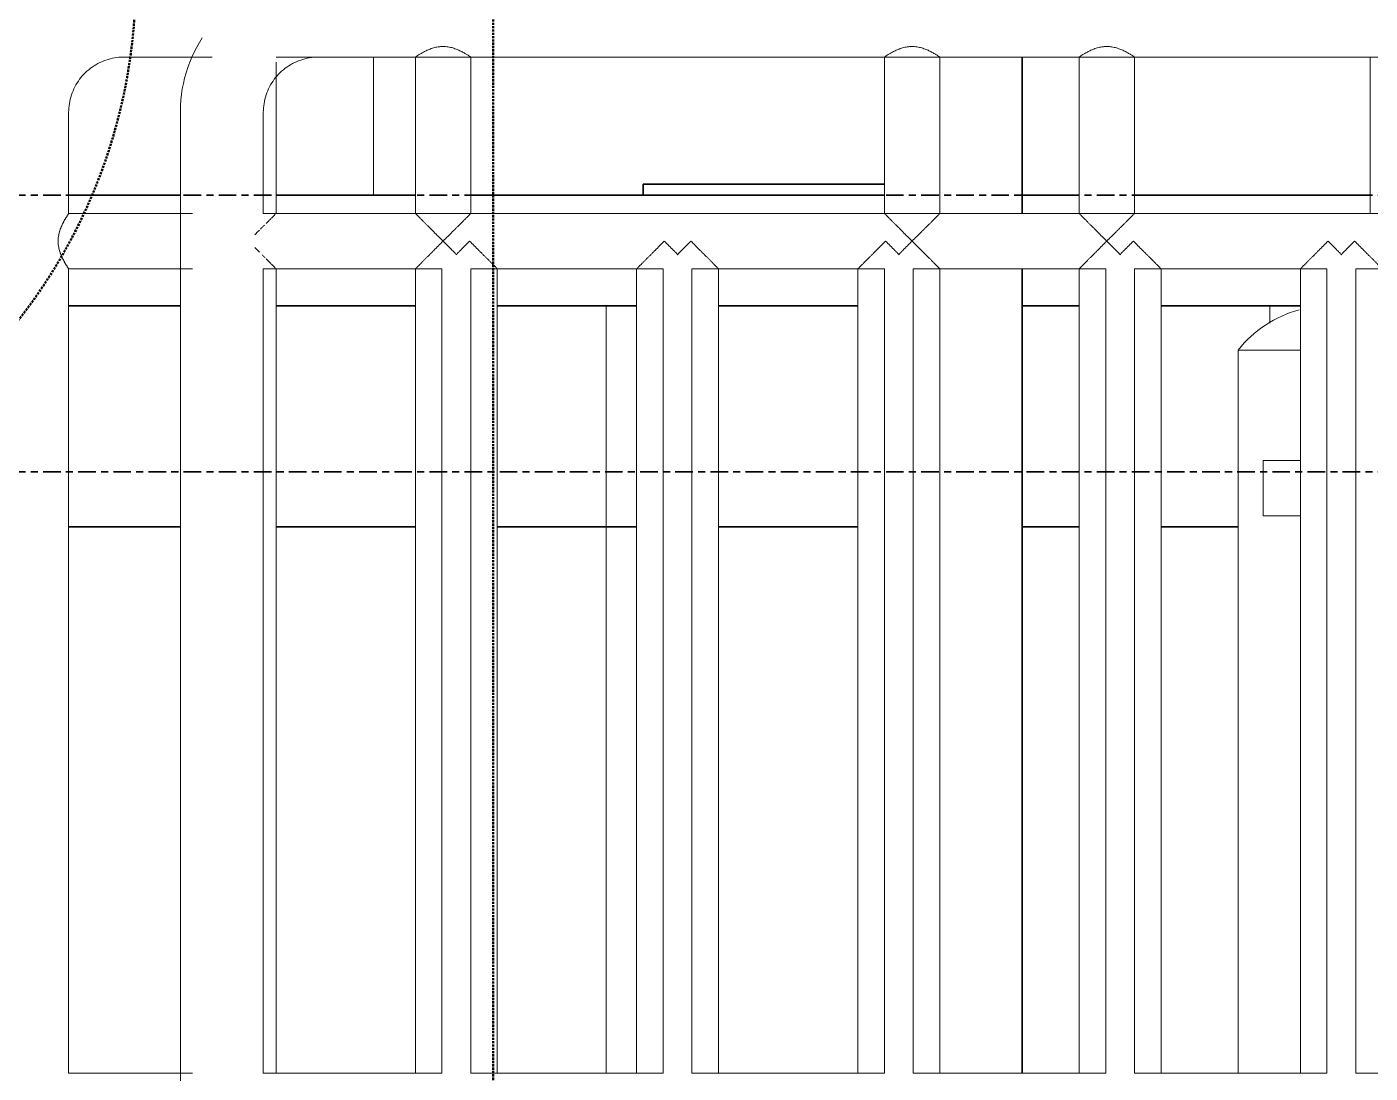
# Model space of a CAD drawing. Header units: millimetres. Extents: x -187664 to 435448, y -313239 to 299894.
# Drawn here: x 76891 to 78106, y -226139 to -225193 of the extents above; entities that cross this region are included whole.
import ezdxf

# ---------------------------------------------------------------- set-up
doc = ezdxf.new("R2010")
doc.units = ezdxf.units.MM
doc.linetypes.add('Centre', pattern=[31.75, 6.35, -4.7625, 15.875, -4.7625])
doc.linetypes.add('DPA_Hidden 50', pattern=[3, 2, -1])
doc.layers.add('000 - EXISTING_CANOPY_MAIN_COLOR_1', color=7, linetype='Continuous')
for name, color, linetype, lineweight in [('A-ANNO-SYMB', 7, 'Continuous', 9), ('A-DETL-GENF', 7, 'Continuous', 35), ('A-FLOR-E', 7, 'Continuous', 35), ('A-FLOR-HRAL', 7, 'Continuous', 25), ('A-FLOR-LEVL', 7, 'Continuous', 35), ('A-GENM', 7, 'Continuous', 9), ('A-GLAZ-CURT', 7, 'Continuous', 9), ('A-WALL-PATT', 7, 'Continuous', 35), ('E-LITE-EQPM', 7, 'Continuous', 35), ('WALL-E', 7, 'Continuous', 35)]:
    doc.layers.add(name, color=color, linetype=linetype, lineweight=lineweight)

# ---------------------------------------------------------------- blocks, each defined once
blk = doc.blocks.new('System Panel - Entrance Glazed 12mm-14851401-2150-01 ENTRANCE 1 ELEVATION 4')
at = {"layer": 'A-GLAZ-CURT', "color": 7}
for p, q in [((9852, 102550), (9852, 102675.2)), ((9852, 102675.2), (9852, 102550)), ((9890.1, 102550), (9852, 102550)), ((9852, 102550), (9890.1, 102550)), ((10314.1, 102550), (9939.9, 102550)), ((9939.9, 102550), (10314.1, 102550)), ((10490.1, 102550), (10438.5, 102550)), ((10438.5, 102550), (10490.1, 102550)), ((10753, 102550), (10539.9, 102550)), ((10539.9, 102550), (10753, 102550))]:
    blk.add_line(p, q, dxfattribs=at)
blk = doc.blocks.new('System Panel - Entrance Glazed 12mm-14851402-2150-01 ENTRANCE 1 ELEVATION 4')
at = {"layer": 'A-GLAZ-CURT', "color": 7}
for p, q in [((9852, 102675.2), (9852, 102550)), ((9852, 102550), (9852, 102675.2)), ((9677.5, 102550), (9576, 102550)), ((9576, 102550), (9677.5, 102550)), ((9852, 102550), (9763.9, 102550)), ((9763.9, 102550), (9852, 102550))]:
    blk.add_line(p, q, dxfattribs=at)
blk = doc.blocks.new('Railing - RL7_Baluster Post-V151-2150-01 ENTRANCE 1 ELEVATION 4')
at = {"layer": '000 - EXISTING_CANOPY_MAIN_COLOR_1', "color": 7, "lineweight": 9}
for p, q in [((10753, 102675), (10753, 102533.5)), ((10753, 102533.5), (10753, 102675))]:
    blk.add_line(p, q, dxfattribs=at)
blk = doc.blocks.new('Railing - RL7_Baluster Post-V152-2150-01 ENTRANCE 1 ELEVATION 4')
at = {"layer": '000 - EXISTING_CANOPY_MAIN_COLOR_1', "color": 7, "lineweight": 9}
for p, q in [((10753, 102601.2), (10753, 102533.5)), ((10753, 102533.5), (10753, 102601.2))]:
    blk.add_line(p, q, dxfattribs=at)
blk = doc.blocks.new('Railing - Railing-6648742-2150-01 ENTRANCE 1 ELEVATION 4')
at = {"color": 7}
for name in ['Railing - RL7_Baluster Post-V151-2150-01 ENTRANCE 1 ELEVATION 4', 'Railing - RL7_Baluster Post-V152-2150-01 ENTRANCE 1 ELEVATION 4']:
    blk.add_blockref(name, (0, 0), dxfattribs=at)
blk = doc.blocks.new('DPA_GM-Stoplogs Line Based - Line Based-7243954-2150-01 ENTRANCE 1 ELEVATION 4')
at = {"layer": '000 - EXISTING_CANOPY_MAIN_COLOR_1', "color": 7}
for p, q in [((10096, 102560), (10314.2, 102560)), ((10314.2, 102560), (10096, 102560)), ((10096, 102560), (10096, 102550)), ((10096, 102550), (10096, 102560)), ((9576, 102550), (9677.5, 102550)), ((9763.9, 102550), (9890.1, 102550)), ((9939.9, 102550), (10314.1, 102550)), ((10096, 102550), (10314.1, 102550)), ((10314.1, 102550), (10096, 102550)), ((10438.5, 102550), (10490.1, 102550)), ((10539.9, 102550), (10753, 102550))]:
    blk.add_line(p, q, dxfattribs=at)
blk = doc.blocks.new('LUMINAIRE BOLLARD - LUMINAIRE BOLLARD-V323-2150-01 ENTRANCE 1 ELEVATION 4')
at = {"layer": 'A-GENM', "color": 7}
for p, q in [((10633.8, 102410), (10633.8, 101756)), ((10689.8, 102410), (10633.8, 102410)), ((10633.8, 102410), (10689.8, 102410)), ((10657.9, 102310), (10656.5, 102310)), ((10656.5, 102310), (10689.8, 102310)), ((10656.5, 102310), (10656.5, 102260)), ((10681.4, 102310), (10657.9, 102310)), ((10689.8, 102310), (10688, 102310)), ((10689.8, 102260), (10656.5, 102260)), ((10656.5, 102260), (10657.9, 102260)), ((10657.9, 102260), (10681.4, 102260)), ((10688, 102260), (10689.8, 102260))]:
    blk.add_line(p, q, dxfattribs=at)
at = {"layer": 'A-GENM', "color": 7, "flags": 128}
blk.add_lwpolyline([(10633.8, 102410), (10636.4, 102413.2), (10639.2, 102416.4), (10642.2, 102419.4), (10645.2, 102422.3), (10648.3, 102425.1), (10651.6, 102427.7), (10655, 102430.3), (10658.4, 102432.6), (10662, 102434.9), (10665.6, 102437), (10669.3, 102438.9), (10673.1, 102440.7), (10677, 102442.4), (10680.9, 102443.9), (10684.9, 102445.2), (10689, 102446.4)], dxfattribs=at)
blk = doc.blocks.new('ACM_L14 - LED Street Light Luminaire with Wide Light - PRA4-CB-8-17314108-2150-01 ENTRANCE 1 ELEVATION 4')
at = {"layer": 'E-LITE-EQPM', "color": 7}
for p, q in [((10438.6, 102533.5), (10438.6, 102675)), ((10438.6, 101756), (10438.6, 102483.5))]:
    blk.add_line(p, q, dxfattribs=at)
blk = doc.blocks.new('Railing - 2800 _L_-V328-2150-01 ENTRANCE 1 ELEVATION 4')
at = {"layer": '000 - EXISTING_CANOPY_MAIN_COLOR_1', "color": 7, "lineweight": 9}
for p, q in [((9626.5, 102675), (9706.2, 102675)), ((9764, 102675), (10314, 102675)), ((9764, 102533.5), (9764, 102670.3)), ((10314, 102675), (10314, 102533.5)), ((10364, 102675), (10914, 102675)), ((10364, 102533.5), (10364, 102675)), ((9576.5, 102533.5), (9576.5, 102625)), ((9688.5, 102533.5), (9576.5, 102533.5)), ((10314, 102533.5), (9764, 102533.5)), ((10914, 102533.5), (10364, 102533.5)), ((9576.5, 101756), (9576.5, 102483.5)), ((9576.5, 102483.5), (9688.5, 102483.5)), ((9764, 101756), (9764, 102483.5)), ((9764, 102483.5), (9914, 102483.5)), ((9914, 102483.5), (9914, 101756)), ((9964, 101756), (9964, 102483.5)), ((9964, 102483.5), (10114, 102483.5)), ((10114, 102483.5), (10114, 101756)), ((10164, 101756), (10164, 102483.5)), ((10164, 102483.5), (10314, 102483.5)), ((10314, 102483.5), (10314, 101756)), ((10364, 101756), (10364, 102483.5)), ((10364, 102483.5), (10514, 102483.5)), ((10514, 102483.5), (10514, 101756)), ((10564, 102483.5), (10714, 102483.5)), ((10564, 101756), (10564, 102483.5)), ((10714, 102483.5), (10714, 101756)), ((9688.5, 101756), (9576.5, 101756)), ((9914, 101756), (9764, 101756)), ((10114, 101756), (9964, 101756)), ((10314, 101756), (10164, 101756)), ((10514, 101756), (10364, 101756)), ((10714, 101756), (10564, 101756))]:
    blk.add_line(p, q, dxfattribs=at)
at = {"layer": '000 - EXISTING_CANOPY_MAIN_COLOR_1', "color": 7, "lineweight": 9, "flags": 128}
blk.add_lwpolyline([(9576.5, 102625), (9576.6, 102627), (9576.7, 102629), (9576.9, 102631), (9577.2, 102633), (9577.5, 102634.9), (9578, 102636.9), (9578.5, 102638.8), (9579.1, 102640.7), (9579.7, 102642.6), (9580.5, 102644.5), (9581.3, 102646.3), (9582.2, 102648.1), (9583.1, 102649.8), (9584.2, 102651.6), (9585.3, 102653.2), (9586.4, 102654.9), (9587.6, 102656.4), (9588.9, 102658), (9590.3, 102659.4), (9591.7, 102660.9), (9593.1, 102662.2), (9594.7, 102663.5), (9596.2, 102664.8), (9597.8, 102666), (9599.5, 102667.1), (9601.2, 102668.1), (9603, 102669.1), (9604.7, 102670), (9606.6, 102670.8), (9608.4, 102671.6), (9610.3, 102672.3), (9612.2, 102672.9), (9614.1, 102673.4), (9616.1, 102673.9), (9618, 102674.3), (9620, 102674.6), (9622, 102674.8), (9624, 102674.9), (9626, 102675), (9626.5, 102675)], dxfattribs=at)
at = {"layer": '000 - EXISTING_CANOPY_MAIN_COLOR_1', "color": 7, "lineweight": 9}
for points, knots in [([(10320, 102678.7), (10320.9, 102679.2), (10322.4, 102680), (10324.6, 102681.1), (10325.8, 102681.6), (10326.4, 102681.8)], [0.2222222, 0.2222222, 0.2222222, 0.2222222, 0.2777778, 0.3055556, 0.3333333, 0.3333333, 0.3333333, 0.3333333]), ([(10326.4, 102681.8), (10327, 102682.1), (10328.3, 102682.6), (10331, 102683.5), (10333.5, 102684.1), (10335.6, 102684.3), (10337.1, 102684.5), (10339, 102684.5), (10341.3, 102684.5), (10342.8, 102684.3), (10343.5, 102684.2)], [0.3333333, 0.3333333, 0.3333333, 0.3333333, 0.3611111, 0.3888889, 0.4444444, 0.4583333, 0.4722222, 0.5, 0.5277778, 0.5555556, 0.5555556, 0.5555556, 0.5555556]), ([(10351.6, 102681.8), (10352.2, 102681.6), (10353.4, 102681.1), (10355.7, 102680), (10357.2, 102679.2), (10358.1, 102678.7)], [0.6666667, 0.6666667, 0.6666667, 0.6666667, 0.6944444, 0.7222222, 0.7777778, 0.7777778, 0.7777778, 0.7777778]), ([(9567, 102508.5), (9567, 102509.5), (9567.1, 102511.4), (9567.5, 102514.2), (9568.1, 102516.5), (9568.6, 102518.2), (9569, 102519.5), (9569.5, 102520.7), (9570.2, 102522.3), (9571.4, 102524.9), (9572.9, 102527.8), (9574.3, 102530), (9575.1, 102531.2), (9575.6, 102532), (9576, 102532.7), (9576.4, 102533.3), (9576.5, 102533.5), (9576.5, 102533.5)], [0, 0, 0, 0, 0.071429, 0.142857, 0.214286, 0.25, 0.285714, 0.321429, 0.357143, 0.428571, 0.571429, 0.678571, 0.732143, 0.785714, 0.839286, 0.892857, 1, 1, 1, 1]), ([(9576, 102532.6), (9575.7, 102532.2), (9574.9, 102531), (9573.1, 102528.1), (9571.2, 102524.5), (9569.9, 102521.6), (9569.2, 102519.8), (9568.7, 102518.6), (9568.2, 102516.9), (9567.7, 102514.9), (9567.2, 102512.2), (9567, 102510), (9567, 102508.5)], [0.1619914, 0.1619914, 0.1619914, 0.1619914, 0.2857143, 0.4285714, 0.5714286, 0.6785714, 0.7053571, 0.7321429, 0.7857143, 0.8392857, 0.8928571, 1, 1, 1, 1]), ([(9750, 102519.4), (9750.4, 102519.9), (9751.6, 102521), (9752.7, 102522.2), (9753.5, 102522.9), (9753.5, 102523)], [-0.6699948, -0.6699948, -0.6699948, -0.6699948, -0.625, -0.5625, -0.5551598, -0.5551598, -0.5551598, -0.5551598]), ([(9761.4, 102530.9), (9761.6, 102531.1), (9762, 102531.5), (9762.7, 102532.2), (9763.1, 102532.6), (9763.3, 102532.8)], [-0.25, -0.25, -0.25, -0.25, -0.21875, -0.1875, -0.125, -0.125, -0.125, -0.125]), ([(10314, 102533.5), (10314, 102533.5), (10314.2, 102533.4), (10314.7, 102532.9), (10315.4, 102532.2), (10316.1, 102531.5), (10316.6, 102530.9), (10317.3, 102530.2), (10318, 102529.6), (10318.7, 102528.8), (10319.5, 102528.1), (10320.3, 102527.2), (10321.1, 102526.4), (10322, 102525.5), (10322.9, 102524.6), (10323.8, 102523.7), (10325.1, 102522.5), (10326.7, 102520.9), (10328.6, 102518.9), (10331.3, 102516.2), (10334.8, 102512.7), (10337.6, 102509.9), (10339, 102508.5)], [-1, -1, -1, -1, -0.9375, -0.875, -0.8125, -0.78125, -0.75, -0.71875, -0.6875, -0.65625, -0.625, -0.59375, -0.5625, -0.53125, -0.5, -0.46875, -0.4375, -0.375, -0.3125, -0.25, -0.125, 0, 0, 0, 0]), ([(10339, 102508.5), (10340.4, 102509.9), (10343.2, 102512.7), (10346.7, 102516.2), (10349.4, 102518.9), (10351.4, 102520.9), (10353, 102522.5), (10354.2, 102523.7), (10355.2, 102524.6), (10356.1, 102525.5), (10356.9, 102526.4), (10357.8, 102527.2), (10358.6, 102528.1), (10359.3, 102528.8), (10360.1, 102529.6), (10360.8, 102530.2), (10361.4, 102530.9), (10362, 102531.5), (10362.7, 102532.2), (10363.4, 102532.9), (10363.9, 102533.4), (10364, 102533.5), (10364, 102533.5)], [-1, -1, -1, -1, -0.875, -0.75, -0.6875, -0.625, -0.5625, -0.53125, -0.5, -0.46875, -0.4375, -0.40625, -0.375, -0.34375, -0.3125, -0.28125, -0.25, -0.21875, -0.1875, -0.125, -0.0625, 0, 0, 0, 0]), ([(9744.7, 102514.2), (9745.6, 102515.1), (9747.1, 102516.5), (9748.5, 102517.9), (9749, 102518.5)], [-0.8294938, -0.8294938, -0.8294938, -0.8294938, -0.75, -0.6992717, -0.6992717, -0.6992717, -0.6992717]), ([(9576.5, 102483.5), (9576.5, 102483.5), (9576.2, 102484), (9574.9, 102485.9), (9573.1, 102488.9), (9571.2, 102492.5), (9569.9, 102495.4), (9569.2, 102497.2), (9568.7, 102498.4), (9568.2, 102500.1), (9567.7, 102502.1), (9567.2, 102504.8), (9567, 102507), (9567, 102508.5)], [0, 0, 0, 0, 0.142857, 0.285714, 0.428571, 0.571429, 0.678571, 0.705357, 0.732143, 0.785714, 0.839286, 0.892857, 1, 1, 1, 1]), ([(9567, 102508.5), (9567, 102507.5), (9567.1, 102505.6), (9567.5, 102502.8), (9568.1, 102500.5), (9568.6, 102498.8), (9569, 102497.5), (9569.5, 102496.3), (9570.1, 102494.9), (9570.5, 102494), (9570.8, 102493.4)], [0, 0, 0, 0, 0.0714286, 0.1428571, 0.2142857, 0.25, 0.2857143, 0.3214286, 0.3571429, 0.4106145, 0.4106145, 0.4106145, 0.4106145]), ([(9749, 102498.5), (9748.5, 102499.1), (9747.1, 102500.5), (9745.6, 102501.9), (9744.7, 102502.8)], [-0.3007283, -0.3007283, -0.3007283, -0.3007283, -0.25, -0.1705062, -0.1705062, -0.1705062, -0.1705062]), ([(9939, 102508.5), (9937.6, 102507.1), (9934.8, 102504.3), (9931.3, 102500.8), (9928.6, 102498.1), (9927.3, 102496.8), (9926.7, 102496.1)], [-1, -1, -1, -1, -0.875, -0.75, -0.6875, -0.625, -0.625, -0.625, -0.625]), ([(9964, 102483.5), (9964, 102483.5), (9963.9, 102483.6), (9963.4, 102484.1), (9962.7, 102484.8), (9962, 102485.5), (9961.4, 102486.1), (9960.8, 102486.8), (9960.1, 102487.4), (9959.3, 102488.2), (9958.6, 102488.9), (9957.8, 102489.8), (9956.9, 102490.6), (9956.1, 102491.5), (9955.2, 102492.4), (9954.2, 102493.3), (9953, 102494.5), (9951.4, 102496.1), (9949.4, 102498.1), (9946.7, 102500.8), (9943.2, 102504.3), (9940.4, 102507.1), (9939, 102508.5)], [-1, -1, -1, -1, -0.9375, -0.875, -0.8125, -0.78125, -0.75, -0.71875, -0.6875, -0.65625, -0.625, -0.59375, -0.5625, -0.53125, -0.5, -0.46875, -0.4375, -0.375, -0.3125, -0.25, -0.125, 0, 0, 0, 0]), ([(10139, 102508.5), (10137.6, 102507.1), (10134.8, 102504.3), (10131.3, 102500.8), (10128.6, 102498.1), (10127.3, 102496.8), (10126.7, 102496.1)], [-1, -1, -1, -1, -0.875, -0.75, -0.6875, -0.625, -0.625, -0.625, -0.625]), ([(10164, 102483.5), (10164, 102483.5), (10163.9, 102483.6), (10163.4, 102484.1), (10162.7, 102484.8), (10162, 102485.5), (10161.4, 102486.1), (10160.8, 102486.8), (10160.1, 102487.4), (10159.3, 102488.2), (10158.6, 102488.9), (10157.8, 102489.8), (10156.9, 102490.6), (10156.1, 102491.5), (10155.2, 102492.4), (10154.2, 102493.3), (10153, 102494.5), (10151.4, 102496.1), (10149.4, 102498.1), (10146.7, 102500.8), (10143.2, 102504.3), (10140.4, 102507.1), (10139, 102508.5)], [-1, -1, -1, -1, -0.9375, -0.875, -0.8125, -0.78125, -0.75, -0.71875, -0.6875, -0.65625, -0.625, -0.59375, -0.5625, -0.53125, -0.5, -0.46875, -0.4375, -0.375, -0.3125, -0.25, -0.125, 0, 0, 0, 0]), ([(10339, 102508.5), (10337.6, 102507.1), (10334.8, 102504.3), (10331.3, 102500.8), (10328.6, 102498.1), (10327.3, 102496.8), (10326.7, 102496.1)], [-1, -1, -1, -1, -0.875, -0.75, -0.6875, -0.625, -0.625, -0.625, -0.625]), ([(10364, 102483.5), (10364, 102483.5), (10363.9, 102483.6), (10363.4, 102484.1), (10362.7, 102484.8), (10362, 102485.5), (10361.4, 102486.1), (10360.8, 102486.8), (10360.1, 102487.4), (10359.3, 102488.2), (10358.6, 102488.9), (10357.8, 102489.8), (10356.9, 102490.6), (10356.1, 102491.5), (10355.2, 102492.4), (10354.2, 102493.3), (10353, 102494.5), (10351.4, 102496.1), (10349.4, 102498.1), (10346.7, 102500.8), (10343.2, 102504.3), (10340.4, 102507.1), (10339, 102508.5)], [-1, -1, -1, -1, -0.9375, -0.875, -0.8125, -0.78125, -0.75, -0.71875, -0.6875, -0.65625, -0.625, -0.59375, -0.5625, -0.53125, -0.5, -0.46875, -0.4375, -0.375, -0.3125, -0.25, -0.125, 0, 0, 0, 0]), ([(10526.7, 102496.1), (10527.3, 102496.8), (10528.6, 102498.1), (10531.3, 102500.8), (10534.8, 102504.3), (10537.6, 102507.1), (10539, 102508.5)], [0.625, 0.625, 0.625, 0.625, 0.6875, 0.75, 0.875, 1, 1, 1, 1]), ([(10539, 102508.5), (10540.4, 102507.1), (10543.2, 102504.3), (10546.7, 102500.8), (10549.4, 102498.1), (10551.4, 102496.1), (10553, 102494.5), (10554.2, 102493.3), (10555.2, 102492.4), (10556.1, 102491.5), (10556.9, 102490.6), (10557.8, 102489.8), (10558.6, 102488.9), (10559.3, 102488.2), (10560.1, 102487.4), (10560.8, 102486.8), (10561.4, 102486.1), (10562, 102485.5), (10562.7, 102484.8), (10563.4, 102484.1), (10563.9, 102483.6), (10564, 102483.5), (10564, 102483.5)], [0, 0, 0, 0, 0.125, 0.25, 0.3125, 0.375, 0.4375, 0.46875, 0.5, 0.53125, 0.5625, 0.59375, 0.625, 0.65625, 0.6875, 0.71875, 0.75, 0.78125, 0.8125, 0.875, 0.9375, 1, 1, 1, 1]), ([(10726.7, 102496.1), (10727.3, 102496.8), (10728.6, 102498.1), (10731.3, 102500.8), (10734.8, 102504.3), (10737.6, 102507.1), (10739, 102508.5)], [0.625, 0.625, 0.625, 0.625, 0.6875, 0.75, 0.875, 1, 1, 1, 1]), ([(10739, 102508.5), (10740.4, 102507.1), (10743.2, 102504.3), (10746.7, 102500.8), (10749.4, 102498.1), (10751.4, 102496.1), (10753, 102494.5), (10754.2, 102493.3), (10755.2, 102492.4), (10756.1, 102491.5), (10756.9, 102490.6), (10757.8, 102489.8), (10758.6, 102488.9), (10759.3, 102488.2), (10760.1, 102487.4), (10760.8, 102486.8), (10761.4, 102486.1), (10762, 102485.5), (10762.7, 102484.8), (10763.4, 102484.1), (10763.9, 102483.6), (10764, 102483.5), (10764, 102483.5)], [0, 0, 0, 0, 0.125, 0.25, 0.3125, 0.375, 0.4375, 0.46875, 0.5, 0.53125, 0.5625, 0.59375, 0.625, 0.65625, 0.6875, 0.71875, 0.75, 0.78125, 0.8125, 0.875, 0.9375, 1, 1, 1, 1]), ([(9571, 102492.9), (9571.7, 102491.5), (9572.9, 102489.2), (9574.3, 102487), (9575.1, 102485.8), (9575.6, 102485), (9575.9, 102484.5), (9576, 102484.2), (9576.1, 102484.2)], [0.4285714, 0.4285714, 0.4285714, 0.4285714, 0.5714286, 0.6785714, 0.7321429, 0.7857143, 0.8392857, 0.8571429, 0.8571429, 0.8571429, 0.8571429]), ([(9754.1, 102493.5), (9753.8, 102493.7), (9752.9, 102494.6), (9752, 102495.5), (9751.4, 102496.1)], [-0.46302392, -0.46302392, -0.46302392, -0.46302392, -0.4375, -0.375, -0.375, -0.375, -0.375]), ([(9763.3, 102484.2), (9763.1, 102484.4), (9762.7, 102484.8), (9762, 102485.5), (9761.6, 102485.9), (9761.4, 102486.1)], [-0.875, -0.875, -0.875, -0.875, -0.8125, -0.78125, -0.75, -0.75, -0.75, -0.75])]:
    blk.add_open_spline(points, degree=3, knots=knots, dxfattribs=at)
for points in [[(10343.5, 102684.2), (10344.2, 102684.1), (10345.6, 102683.8), (10347.7, 102683.2), (10349.8, 102682.6), (10351, 102682.1), (10351.6, 102681.8)], [(10314, 102675), (10314.1, 102675), (10314.4, 102675.2), (10315.1, 102675.7), (10315.6, 102676)], [(10315.6, 102676), (10316.1, 102676.4), (10317.4, 102677.2), (10319, 102678.2), (10320, 102678.7)], [(10358.1, 102678.7), (10359, 102678.2), (10360.7, 102677.2), (10361.9, 102676.4), (10362.4, 102676)], [(10362.4, 102676), (10362.9, 102675.7), (10363.7, 102675.2), (10364, 102675), (10364, 102675)], [(9755.2, 102524.6), (9755.5, 102524.9), (9756.1, 102525.5), (9756.9, 102526.4), (9757.8, 102527.2), (9758.6, 102528.1), (9759.3, 102528.8), (9760.1, 102529.6), (9760.8, 102530.2), (9761.2, 102530.7), (9761.4, 102530.9)], [(9761.4, 102486.1), (9761.2, 102486.3), (9760.8, 102486.8), (9760.1, 102487.4), (9759.3, 102488.2), (9758.6, 102488.9), (9757.8, 102489.8), (9756.9, 102490.6), (9756.1, 102491.5), (9755.5, 102492.1), (9755.2, 102492.4)]]:
    blk.add_open_spline(points, degree=3, dxfattribs=at)
blk = doc.blocks.new('Railing - 2800 _L_-V329-2150-01 ENTRANCE 1 ELEVATION 4')
at = {"layer": '000 - EXISTING_CANOPY_MAIN_COLOR_1', "color": 7, "lineweight": 9}
for p, q in [((9802.5, 102675), (9890, 102675)), ((9890, 102675), (9890, 102533.5)), ((9940, 102675), (10490, 102675)), ((9940, 102533.5), (9940, 102675)), ((10490, 102675), (10490, 102533.5)), ((10540, 102675), (11090, 102675)), ((10540, 102533.5), (10540, 102675)), ((9677.5, 102625), (9677.5, 101453.2)), ((9752.5, 102533.5), (9752.5, 102625)), ((9890, 102533.5), (9752.5, 102533.5)), ((10490, 102533.5), (9940, 102533.5)), ((11090, 102533.5), (10540, 102533.5)), ((9752.5, 101756), (9752.5, 102483.5)), ((9752.5, 102483.5), (9890, 102483.5)), ((9890, 102483.5), (9890, 101756)), ((9940, 101756), (9940, 102483.5)), ((9940, 102483.5), (10090, 102483.5)), ((10090, 102483.5), (10090, 101756)), ((10140, 101756), (10140, 102483.5)), ((10140, 102483.5), (10290, 102483.5)), ((10290, 102483.5), (10290, 101756)), ((10340, 101756), (10340, 102483.5)), ((10340, 102483.5), (10490, 102483.5)), ((10490, 102483.5), (10490, 101756)), ((10540, 101756), (10540, 102483.5)), ((10540, 102483.5), (10690, 102483.5)), ((10690, 102483.5), (10690, 101756)), ((10740, 102483.5), (10890, 102483.5)), ((10740, 101756), (10740, 102483.5)), ((9890, 101756), (9752.5, 101756)), ((10090, 101756), (9940, 101756)), ((10290, 101756), (10140, 101756)), ((10490, 101756), (10340, 101756)), ((10690, 101756), (10540, 101756)), ((10890, 101756), (10740, 101756))]:
    blk.add_line(p, q, dxfattribs=at)
at = {"layer": '000 - EXISTING_CANOPY_MAIN_COLOR_1', "color": 7, "lineweight": 9, "flags": 128}
for points in [[(9697.3, 102692.5), (9694.7, 102688.3), (9692.3, 102683.9), (9690, 102679.5), (9687.9, 102674.9), (9686, 102670.3), (9684.3, 102665.6), (9682.8, 102660.8), (9681.4, 102656), (9680.3, 102651.2), (9679.3, 102646.2), (9678.6, 102641.3), (9678, 102636.3), (9677.7, 102631.3), (9677.5, 102626.3), (9677.5, 102625)], [(9752.5, 102625), (9752.6, 102627), (9752.7, 102629), (9752.9, 102631), (9753.2, 102633), (9753.5, 102634.9), (9754, 102636.9), (9754.5, 102638.8), (9755.1, 102640.7), (9755.7, 102642.6), (9756.5, 102644.5), (9757.3, 102646.3), (9758.2, 102648.1), (9759.1, 102649.8), (9760.2, 102651.6), (9761.3, 102653.2), (9762.4, 102654.9), (9763.6, 102656.4), (9764.9, 102658), (9766.3, 102659.4), (9767.7, 102660.9), (9769.1, 102662.2), (9770.7, 102663.5), (9772.2, 102664.8), (9773.8, 102666), (9775.5, 102667.1), (9777.2, 102668.1), (9779, 102669.1), (9780.7, 102670), (9782.6, 102670.8), (9784.4, 102671.6), (9786.3, 102672.3), (9788.2, 102672.9), (9790.1, 102673.4), (9792.1, 102673.9), (9794, 102674.3), (9796, 102674.6), (9798, 102674.8), (9800, 102674.9), (9802, 102675), (9802.5, 102675)]]:
    blk.add_lwpolyline(points, dxfattribs=at)
at = {"layer": '000 - EXISTING_CANOPY_MAIN_COLOR_1', "color": 7, "lineweight": 9}
for points, knots in [([(9896, 102678.7), (9896.9, 102679.2), (9898.4, 102680), (9900.6, 102681.1), (9901.8, 102681.6), (9902.4, 102681.8)], [0.2222222, 0.2222222, 0.2222222, 0.2222222, 0.2777778, 0.3055556, 0.3333333, 0.3333333, 0.3333333, 0.3333333]), ([(9902.4, 102681.8), (9903, 102682.1), (9904.3, 102682.6), (9907, 102683.5), (9909.5, 102684.1), (9911.6, 102684.3), (9913.1, 102684.5), (9915, 102684.5), (9917.3, 102684.5), (9918.8, 102684.3), (9919.5, 102684.2)], [0.3333333, 0.3333333, 0.3333333, 0.3333333, 0.3611111, 0.3888889, 0.4444444, 0.4583333, 0.4722222, 0.5, 0.5277778, 0.5555556, 0.5555556, 0.5555556, 0.5555556]), ([(9927.6, 102681.8), (9928.2, 102681.6), (9929.4, 102681.1), (9931.7, 102680), (9933.2, 102679.2), (9934.1, 102678.7)], [0.6666667, 0.6666667, 0.6666667, 0.6666667, 0.6944444, 0.7222222, 0.7777778, 0.7777778, 0.7777778, 0.7777778]), ([(10496, 102678.7), (10496.9, 102679.2), (10498.4, 102680), (10500.6, 102681.1), (10501.8, 102681.6), (10502.4, 102681.8)], [0.2222222, 0.2222222, 0.2222222, 0.2222222, 0.2777778, 0.3055556, 0.3333333, 0.3333333, 0.3333333, 0.3333333]), ([(10502.4, 102681.8), (10503, 102682.1), (10504.3, 102682.6), (10507, 102683.5), (10509.5, 102684.1), (10511.6, 102684.3), (10513.1, 102684.5), (10515, 102684.5), (10517.3, 102684.5), (10518.8, 102684.3), (10519.5, 102684.2)], [0.3333333, 0.3333333, 0.3333333, 0.3333333, 0.3611111, 0.3888889, 0.4444444, 0.4583333, 0.4722222, 0.5, 0.5277778, 0.5555556, 0.5555556, 0.5555556, 0.5555556]), ([(10527.6, 102681.8), (10528.2, 102681.6), (10529.4, 102681.1), (10531.7, 102680), (10533.2, 102679.2), (10534.1, 102678.7)], [0.6666667, 0.6666667, 0.6666667, 0.6666667, 0.6944444, 0.7222222, 0.7777778, 0.7777778, 0.7777778, 0.7777778]), ([(9890, 102533.5), (9890, 102533.5), (9890.2, 102533.4), (9890.7, 102532.9), (9891.4, 102532.2), (9892.1, 102531.5), (9892.6, 102530.9), (9893.3, 102530.2), (9894, 102529.6), (9894.7, 102528.8), (9895.5, 102528.1), (9896.3, 102527.2), (9897.1, 102526.4), (9898, 102525.5), (9898.9, 102524.6), (9899.8, 102523.7), (9901.1, 102522.5), (9902.7, 102520.9), (9904.6, 102518.9), (9907.3, 102516.2), (9910.8, 102512.7), (9913.6, 102509.9), (9915, 102508.5)], [-1, -1, -1, -1, -0.9375, -0.875, -0.8125, -0.78125, -0.75, -0.71875, -0.6875, -0.65625, -0.625, -0.59375, -0.5625, -0.53125, -0.5, -0.46875, -0.4375, -0.375, -0.3125, -0.25, -0.125, 0, 0, 0, 0]), ([(9915, 102508.5), (9916.4, 102509.9), (9919.2, 102512.7), (9922.7, 102516.2), (9925.4, 102518.9), (9927.4, 102520.9), (9929, 102522.5), (9930.2, 102523.7), (9931.2, 102524.6), (9932.1, 102525.5), (9932.9, 102526.4), (9933.8, 102527.2), (9934.6, 102528.1), (9935.3, 102528.8), (9936.1, 102529.6), (9936.8, 102530.2), (9937.4, 102530.9), (9938, 102531.5), (9938.7, 102532.2), (9939.4, 102532.9), (9939.9, 102533.4), (9940, 102533.5), (9940, 102533.5)], [-1, -1, -1, -1, -0.875, -0.75, -0.6875, -0.625, -0.5625, -0.53125, -0.5, -0.46875, -0.4375, -0.40625, -0.375, -0.34375, -0.3125, -0.28125, -0.25, -0.21875, -0.1875, -0.125, -0.0625, 0, 0, 0, 0]), ([(10490, 102533.5), (10490, 102533.5), (10490.2, 102533.4), (10490.7, 102532.9), (10491.4, 102532.2), (10492.1, 102531.5), (10492.6, 102530.9), (10493.3, 102530.2), (10494, 102529.6), (10494.7, 102528.8), (10495.5, 102528.1), (10496.3, 102527.2), (10497.1, 102526.4), (10498, 102525.5), (10498.9, 102524.6), (10499.8, 102523.7), (10501.1, 102522.5), (10502.7, 102520.9), (10504.6, 102518.9), (10507.3, 102516.2), (10510.8, 102512.7), (10513.6, 102509.9), (10515, 102508.5)], [-1, -1, -1, -1, -0.9375, -0.875, -0.8125, -0.78125, -0.75, -0.71875, -0.6875, -0.65625, -0.625, -0.59375, -0.5625, -0.53125, -0.5, -0.46875, -0.4375, -0.375, -0.3125, -0.25, -0.125, 0, 0, 0, 0]), ([(10515, 102508.5), (10516.4, 102509.9), (10519.2, 102512.7), (10522.7, 102516.2), (10525.4, 102518.9), (10527.4, 102520.9), (10529, 102522.5), (10530.2, 102523.7), (10531.2, 102524.6), (10532.1, 102525.5), (10532.9, 102526.4), (10533.8, 102527.2), (10534.6, 102528.1), (10535.3, 102528.8), (10536.1, 102529.6), (10536.8, 102530.2), (10537.4, 102530.9), (10538, 102531.5), (10538.7, 102532.2), (10539.4, 102532.9), (10539.9, 102533.4), (10540, 102533.5), (10540, 102533.5)], [-1, -1, -1, -1, -0.875, -0.75, -0.6875, -0.625, -0.5625, -0.53125, -0.5, -0.46875, -0.4375, -0.40625, -0.375, -0.34375, -0.3125, -0.28125, -0.25, -0.21875, -0.1875, -0.125, -0.0625, 0, 0, 0, 0]), ([(9915, 102508.5), (9913.6, 102507.1), (9910.8, 102504.3), (9907.3, 102500.8), (9904.6, 102498.1), (9902.7, 102496.1), (9901.1, 102494.5), (9899.8, 102493.3), (9898.9, 102492.4), (9898, 102491.5), (9897.1, 102490.6), (9896.3, 102489.8), (9895.5, 102488.9), (9894.7, 102488.2), (9894, 102487.4), (9893.3, 102486.8), (9892.6, 102486.1), (9892.1, 102485.5), (9891.4, 102484.8), (9890.7, 102484.1), (9890.2, 102483.6), (9890, 102483.5), (9890, 102483.5)], [-1, -1, -1, -1, -0.875, -0.75, -0.6875, -0.625, -0.5625, -0.53125, -0.5, -0.46875, -0.4375, -0.40625, -0.375, -0.34375, -0.3125, -0.28125, -0.25, -0.21875, -0.1875, -0.125, -0.0625, 0, 0, 0, 0]), ([(9927.4, 102496.1), (9926.7, 102496.8), (9925.4, 102498.1), (9922.7, 102500.8), (9919.2, 102504.3), (9916.4, 102507.1), (9915, 102508.5)], [-0.375, -0.375, -0.375, -0.375, -0.3125, -0.25, -0.125, 0, 0, 0, 0]), ([(10115, 102508.5), (10113.6, 102507.1), (10110.8, 102504.3), (10107.3, 102500.8), (10104.6, 102498.1), (10102.7, 102496.1), (10101.1, 102494.5), (10099.8, 102493.3), (10098.9, 102492.4), (10098, 102491.5), (10097.1, 102490.6), (10096.3, 102489.8), (10095.5, 102488.9), (10094.7, 102488.2), (10094, 102487.4), (10093.3, 102486.8), (10092.6, 102486.1), (10092.1, 102485.5), (10091.4, 102484.8), (10090.7, 102484.1), (10090.2, 102483.6), (10090, 102483.5), (10090, 102483.5)], [-1, -1, -1, -1, -0.875, -0.75, -0.6875, -0.625, -0.5625, -0.53125, -0.5, -0.46875, -0.4375, -0.40625, -0.375, -0.34375, -0.3125, -0.28125, -0.25, -0.21875, -0.1875, -0.125, -0.0625, 0, 0, 0, 0]), ([(10127.4, 102496.1), (10126.7, 102496.8), (10125.4, 102498.1), (10122.7, 102500.8), (10119.2, 102504.3), (10116.4, 102507.1), (10115, 102508.5)], [-0.375, -0.375, -0.375, -0.375, -0.3125, -0.25, -0.125, 0, 0, 0, 0]), ([(10315, 102508.5), (10313.6, 102507.1), (10310.8, 102504.3), (10307.3, 102500.8), (10304.6, 102498.1), (10302.7, 102496.1), (10301.1, 102494.5), (10299.8, 102493.3), (10298.9, 102492.4), (10298, 102491.5), (10297.1, 102490.6), (10296.3, 102489.8), (10295.5, 102488.9), (10294.7, 102488.2), (10294, 102487.4), (10293.3, 102486.8), (10292.6, 102486.1), (10292.1, 102485.5), (10291.4, 102484.8), (10290.7, 102484.1), (10290.2, 102483.6), (10290, 102483.5), (10290, 102483.5)], [-1, -1, -1, -1, -0.875, -0.75, -0.6875, -0.625, -0.5625, -0.53125, -0.5, -0.46875, -0.4375, -0.40625, -0.375, -0.34375, -0.3125, -0.28125, -0.25, -0.21875, -0.1875, -0.125, -0.0625, 0, 0, 0, 0]), ([(10327.4, 102496.1), (10326.7, 102496.8), (10325.4, 102498.1), (10322.7, 102500.8), (10319.2, 102504.3), (10316.4, 102507.1), (10315, 102508.5)], [-0.375, -0.375, -0.375, -0.375, -0.3125, -0.25, -0.125, 0, 0, 0, 0]), ([(10515, 102508.5), (10513.6, 102507.1), (10510.8, 102504.3), (10507.3, 102500.8), (10504.6, 102498.1), (10502.7, 102496.1), (10501.1, 102494.5), (10499.8, 102493.3), (10498.9, 102492.4), (10498, 102491.5), (10497.1, 102490.6), (10496.3, 102489.8), (10495.5, 102488.9), (10494.7, 102488.2), (10494, 102487.4), (10493.3, 102486.8), (10492.6, 102486.1), (10492.1, 102485.5), (10491.4, 102484.8), (10490.7, 102484.1), (10490.2, 102483.6), (10490, 102483.5), (10490, 102483.5)], [-1, -1, -1, -1, -0.875, -0.75, -0.6875, -0.625, -0.5625, -0.53125, -0.5, -0.46875, -0.4375, -0.40625, -0.375, -0.34375, -0.3125, -0.28125, -0.25, -0.21875, -0.1875, -0.125, -0.0625, 0, 0, 0, 0]), ([(10527.4, 102496.1), (10526.7, 102496.8), (10525.4, 102498.1), (10522.7, 102500.8), (10519.2, 102504.3), (10516.4, 102507.1), (10515, 102508.5)], [-0.375, -0.375, -0.375, -0.375, -0.3125, -0.25, -0.125, 0, 0, 0, 0]), ([(10690, 102483.5), (10690, 102483.5), (10690.2, 102483.6), (10690.7, 102484.1), (10691.4, 102484.8), (10692.1, 102485.5), (10692.6, 102486.1), (10693.3, 102486.8), (10694, 102487.4), (10694.7, 102488.2), (10695.5, 102488.9), (10696.3, 102489.8), (10697.1, 102490.6), (10698, 102491.5), (10698.9, 102492.4), (10699.8, 102493.3), (10701.1, 102494.5), (10702.7, 102496.1), (10704.6, 102498.1), (10707.3, 102500.8), (10710.8, 102504.3), (10713.6, 102507.1), (10715, 102508.5)], [0, 0, 0, 0, 0.0625, 0.125, 0.1875, 0.21875, 0.25, 0.28125, 0.3125, 0.34375, 0.375, 0.40625, 0.4375, 0.46875, 0.5, 0.53125, 0.5625, 0.625, 0.6875, 0.75, 0.875, 1, 1, 1, 1]), ([(10715, 102508.5), (10716.4, 102507.1), (10719.2, 102504.3), (10722.7, 102500.8), (10725.4, 102498.1), (10726.7, 102496.8), (10727.4, 102496.1)], [0, 0, 0, 0, 0.125, 0.25, 0.3125, 0.375, 0.375, 0.375, 0.375])]:
    blk.add_open_spline(points, degree=3, knots=knots, dxfattribs=at)
for points in [[(9919.5, 102684.2), (9920.2, 102684.1), (9921.6, 102683.8), (9923.7, 102683.2), (9925.8, 102682.6), (9927, 102682.1), (9927.6, 102681.8)], [(10519.5, 102684.2), (10520.2, 102684.1), (10521.6, 102683.8), (10523.7, 102683.2), (10525.8, 102682.6), (10527, 102682.1), (10527.6, 102681.8)], [(9890, 102675), (9890.1, 102675), (9890.4, 102675.2), (9891.1, 102675.7), (9891.6, 102676)], [(9891.6, 102676), (9892.1, 102676.4), (9893.4, 102677.2), (9895, 102678.2), (9896, 102678.7)], [(9934.1, 102678.7), (9935, 102678.2), (9936.7, 102677.2), (9937.9, 102676.4), (9938.4, 102676)], [(9938.4, 102676), (9938.9, 102675.7), (9939.7, 102675.2), (9940, 102675), (9940, 102675)], [(10490, 102675), (10490.1, 102675), (10490.4, 102675.2), (10491.1, 102675.7), (10491.6, 102676)], [(10491.6, 102676), (10492.1, 102676.4), (10493.4, 102677.2), (10495, 102678.2), (10496, 102678.7)], [(10534.1, 102678.7), (10535, 102678.2), (10536.7, 102677.2), (10537.9, 102676.4), (10538.4, 102676)], [(10538.4, 102676), (10538.9, 102675.7), (10539.7, 102675.2), (10540, 102675), (10540, 102675)]]:
    blk.add_open_spline(points, degree=3, dxfattribs=at)
blk = doc.blocks.new('Railing - Railing-17921675-2150-01 ENTRANCE 1 ELEVATION 4')
at = {"color": 7}
for name in ['Railing - 2800 _L_-V328-2150-01 ENTRANCE 1 ELEVATION 4', 'Railing - 2800 _L_-V329-2150-01 ENTRANCE 1 ELEVATION 4']:
    blk.add_blockref(name, (0, 0), dxfattribs=at)
blk = doc.blocks.new('DPA_AN_Callout - DPA_AN_Callout-15536900-2150-01 ENTRANCE 1 ELEVATION 4')
at = {"layer": 'A-DETL-GENF', "color": 7, "linetype": 'DPA_Hidden 50', "lineweight": 50}
blk.add_arc((9137.1, 102744.8), 500, 270, 0, dxfattribs=at)

msp = doc.modelspace()

# ---------------------------------------------------------------- hatches: boundary and pattern name
at = {"layer": 'A-WALL-PATT', "lineweight": 9}
h = msp.add_hatch(dxfattribs=at)
h.set_pattern_fill('FP_11', style=0, pattern_type=2)
h.set_pattern_definition([(90, (76214.65, -225345.2), (-600, 4e-14), [])])
h.paths.add_polyline_path([(76264.647, -225645.198), (76854.147, -225645.198), (76854.147, -225445.198), (76264.647, -225445.198), (76264.647, -225518.988)])
h.paths.add_polyline_path([(79516.647, -225645.198), (79642.647, -225645.198), (79642.647, -225445.198), (79516.647, -225445.198), (79516.647, -225597.17)])
h.paths.add_polyline_path([(76929.147, -225645.198), (77030.147, -225645.198), (77030.147, -225445.198), (76929.147, -225445.198), (76929.147, -225636.261)])
h.paths.add_polyline_path([(79830.147, -225645.198), (79830.147, -225635.198), (79793.647, -225636.261), (79793.647, -225645.198), (79799.647, -225645.198)])
h.paths.add_polyline_path([(79442.647, -225645.198), (79442.647, -225445.198), (79330.674, -225445.198), (79330.674, -225645.198), (79408.671, -225645.198)])
h.paths.add_polyline_path([(79202.592, -225445.198), (79227.909, -225448.548), (79233.742, -225449.921), (79242.647, -225453.908), (79241.496, -225445.198), (79202.873, -225445.198)])
h.paths.add_polyline_path([(79120.092, -225645.198), (79120.092, -225485.198), (79143.238, -225463.596), (79176.224, -225448.837), (79196.629, -225445.198), (79116.647, -225445.198), (79116.647, -225645.198)])
h.paths.add_polyline_path([(79042.647, -225645.198), (79042.647, -225445.198), (78916.647, -225445.198), (78916.647, -225645.198), (78940.205, -225645.198)])
h.paths.add_polyline_path([(77116.647, -225645.198), (77242.647, -225645.198), (77242.647, -225445.198), (77116.647, -225445.198), (77116.647, -225597.17)])
h.paths.add_polyline_path([(78842.647, -225645.198), (78842.647, -225445.198), (78716.647, -225445.198), (78716.647, -225645.198), (78784.049, -225645.198)])
h.paths.add_polyline_path([(77316.647, -225645.198), (77442.647, -225645.198), (77442.647, -225445.198), (77316.647, -225445.198), (77316.647, -225597.17)])
h.paths.add_polyline_path([(77516.647, -225645.198), (77642.647, -225645.198), (77642.647, -225445.198), (77516.647, -225445.198), (77516.647, -225597.17)])
h.paths.add_polyline_path([(78642.647, -225645.198), (78642.647, -225445.198), (78516.647, -225445.198), (78516.647, -225645.198), (78627.893, -225645.198)])
h.paths.add_polyline_path([(77791.247, -225645.198), (77842.647, -225645.198), (77842.647, -225445.198), (77791.247, -225445.198), (77791.247, -225597.17)])
h.paths.add_polyline_path([(77916.647, -225645.198), (77986.394, -225645.198), (77986.394, -225485.198), (78010.766, -225463.001), (78042.647, -225447.716), (78042.525, -225445.198), (77916.647, -225445.198), (77916.647, -225597.17)])
h.paths.add_polyline_path([(78412.701, -225645.198), (78442.647, -225645.198), (78442.647, -225445.198), (78316.647, -225445.198), (78316.647, -225645.198), (78393.66, -225645.198)])
h.paths.add_polyline_path([(79755.647, -225645.198), (79755.647, -225445.198), (79729.147, -225445.198), (79729.147, -225645.198)])
h.paths.add_polyline_path([(78155.674, -225645.198), (78217.674, -225645.198), (78217.674, -225633.407), (78177.237, -225633.948), (78155.674, -225633.948)])
h.paths.add_polyline_path([(79799.647, -225618.127), (79799.647, -225615.198), (79830.147, -225615.198), (79830.147, -225585.198), (79793.647, -225584.857), (79793.647, -225615.834), (79796.487, -225615.639), (79799.06, -225617.665)])
h.paths.add_polyline_path([(78211.674, -225616.877), (78214.833, -225614.389), (78217.674, -225613.912), (78217.674, -225583.407), (78183.819, -225583.948), (78155.674, -225583.948), (78155.674, -225613.948), (78211.674, -225614.389), (78211.674, -225615.288)])
h.paths.add_polyline_path([(79799.647, -225568.127), (79799.647, -225565.198), (79830.147, -225565.198), (79830.147, -225535.198), (79793.647, -225534.857), (79793.851, -225565.82), (79796.487, -225565.639), (79799.06, -225567.665)])
h.paths.add_polyline_path([(78211.674, -225566.877), (78214.833, -225564.389), (78217.674, -225563.948), (78217.674, -225533.407), (78190.402, -225533.948), (78155.674, -225533.948), (78155.674, -225563.948), (78211.674, -225564.389), (78211.674, -225565.288)])
h.paths.add_polyline_path([(79799.647, -225518.127), (79799.647, -225515.198), (79830.147, -225515.198), (79830.147, -225485.198), (79793.647, -225484.857), (79793.647, -225515.834), (79796.487, -225515.639), (79799.06, -225517.665)])
h.paths.add_polyline_path([(78211.674, -225516.877), (78214.833, -225514.389), (78217.674, -225513.948), (78217.674, -225483.407), (78196.985, -225483.948), (78155.674, -225483.948), (78155.674, -225513.948), (78211.674, -225514.389), (78211.674, -225515.288)])
h.paths.add_polyline_path([(79799.647, -225468.127), (79799.647, -225465.198), (79830.147, -225465.198), (79830.147, -225449.878), (79793.647, -225449.537), (79793.647, -225465.834), (79796.487, -225465.639), (79799.06, -225467.665)])
h.paths.add_polyline_path([(78211.674, -225466.877), (78214.833, -225464.389), (78217.674, -225463.912), (78217.674, -225449.337), (78198.468, -225449.878), (78155.674, -225449.878), (78155.674, -225463.948), (78211.674, -225464.389), (78211.674, -225465.288)])
h.paths.add_polyline_path([(79905.647, -225462.078), (79930.647, -225448.837), (79930.647, -225445.198), (79905.647, -225445.198), (79905.647, -225460.69)])
h.paths.add_polyline_path([(79242.647, -225455.343), (79241.496, -225454.922), (79241.496, -225454.932)])
h = msp.add_hatch(dxfattribs=at)
h.set_pattern_fill('FP_12', style=0, pattern_type=2)
h.set_pattern_definition([(90, (76214.65, -226445.2), (-600, 4e-14), [])])
h.paths.add_polyline_path([(76402.399, -226445.198), (76829.147, -226445.198), (76829.147, -226441.998), (76854.147, -226441.998), (76854.147, -225645.198), (76139.647, -225645.198), (76139.647, -226445.198), (76342.399, -226445.198)])
h.paths.add_polyline_path([(77172.023, -226445.198), (77593.512, -226445.198), (77593.512, -226345.198), (77689.647, -226345.198), (77689.647, -226189.198), (77105.147, -226189.403), (77105.147, -226441.998), (77130.147, -226441.998), (77130.147, -226445.198), (77167.023, -226445.198)])
h.paths.add_polyline_path([(76954.147, -226445.198), (77005.147, -226445.198), (77005.147, -226441.998), (77030.147, -226441.998), (77030.147, -226189.198), (76929.147, -226189.198), (76929.147, -226441.998), (76954.147, -226441.998)])
h.paths.add_polyline_path([(77885.781, -226445.198), (77993.894, -226445.198), (77993.894, -226435.198), (77986.394, -226435.198), (77986.394, -226189.198), (77791.247, -226189.198), (77791.247, -226345.198), (77885.781, -226345.198), (77885.781, -226435.198)])
h.paths.add_polyline_path([(77516.647, -226139.198), (77642.647, -226139.198), (77642.647, -225645.198), (77516.647, -225645.198), (77516.647, -226115.198)])
h.paths.add_polyline_path([(77916.647, -226139.198), (77986.394, -226139.198), (77986.394, -225645.198), (77916.647, -225645.198), (77916.647, -226115.198)])
h.paths.add_polyline_path([(77442.647, -226139.198), (77442.647, -225645.198), (77316.647, -225645.198), (77316.647, -226139.198), (77378.649, -226139.198)])
h.paths.add_polyline_path([(77842.647, -226139.198), (77842.647, -225645.198), (77791.247, -225645.198), (77791.247, -226139.198)])
h.paths.add_polyline_path([(77222.494, -226139.198), (77242.647, -226139.198), (77242.647, -225645.198), (77116.647, -225645.198), (77116.647, -226139.198)])
h.paths.add_polyline_path([(76929.147, -226139.198), (77030.147, -226139.198), (77030.147, -225645.198), (76929.147, -225645.198), (76929.147, -226139.177)])
h.paths.add_polyline_path([(78155.674, -225957.794), (78242.647, -225957.794), (78242.647, -225937.794), (78155.674, -225937.794)])
h.paths.add_polyline_path([(78516.647, -225957.794), (78533.124, -225957.794), (78533.124, -225953.198), (78642.647, -225953.198), (78642.647, -225937.794), (78516.647, -225937.794)])
h.paths.add_polyline_path([(78412.669, -225957.794), (78442.647, -225957.794), (78442.647, -225937.794), (78316.647, -225937.794), (78316.647, -225957.794), (78393.66, -225957.794)])
h.paths.add_polyline_path([(79433.124, -225953.198), (79442.647, -225953.198), (79442.647, -225937.794), (79330.674, -225937.794), (79330.674, -225953.198), (79408.671, -225953.198)])
h.paths.add_polyline_path([(78716.647, -225953.198), (78842.647, -225953.198), (78842.647, -225937.794), (78716.647, -225937.794)])
h.paths.add_polyline_path([(79642.647, -225953.198), (79642.647, -225937.794), (79516.647, -225937.794), (79516.647, -225953.198), (79564.827, -225953.198)])
h.paths.add_polyline_path([(79120.092, -225953.198), (79120.092, -225937.794), (79116.647, -225937.794), (79116.647, -225953.198)])
h.paths.add_polyline_path([(79729.147, -225953.198), (79830.147, -225953.198), (79830.147, -225937.794), (79729.147, -225937.794)])
h.paths.add_polyline_path([(79042.647, -225953.198), (79042.647, -225937.794), (78916.647, -225937.794), (78916.647, -225953.198), (78940.205, -225953.198)])
h.paths.add_polyline_path([(78155.674, -225887.794), (78226.674, -225887.794), (78226.295, -225830.492), (78223.656, -225831.833), (78217.75, -225833.405), (78211.674, -225833.948), (78155.674, -225833.948)])
h.paths.add_polyline_path([(79784.647, -225887.794), (79830.147, -225887.794), (79830.147, -225835.198), (79793.397, -225834.609), (79784.647, -225833.083), (79784.647, -225835.069)])
h.paths.add_polyline_path([(78716.647, -225887.794), (78842.647, -225887.794), (78842.647, -225645.198), (78716.647, -225645.198), (78716.647, -225831.717)])
h.paths.add_polyline_path([(78627.893, -225887.794), (78642.647, -225887.794), (78642.647, -225645.198), (78516.647, -225645.198), (78516.647, -225887.794), (78566.617, -225887.794)])
h.paths.add_polyline_path([(79642.647, -225887.794), (79642.647, -225645.198), (79516.647, -225645.198), (79516.647, -225887.794), (79564.827, -225887.794)])
h.paths.add_polyline_path([(79442.647, -225887.794), (79442.647, -225645.198), (79330.674, -225645.198), (79330.674, -225887.794), (79408.671, -225887.794)])
h.paths.add_polyline_path([(78916.647, -225887.794), (79042.647, -225887.794), (79042.647, -225645.198), (78916.647, -225645.198), (78916.647, -225870.808)])
h.paths.add_polyline_path([(78412.676, -225887.794), (78442.647, -225887.794), (78442.647, -225645.198), (78316.647, -225645.198), (78316.647, -225887.794), (78393.66, -225887.794)])
h.paths.add_polyline_path([(79764.647, -225887.794), (79764.647, -225830.39), (79761.212, -225827.746), (79758.192, -225823.797), (79756.294, -225819.199), (79755.647, -225809.244), (79755.647, -225645.198), (79729.147, -225645.198), (79729.147, -225887.794)])
h.paths.add_polyline_path([(79116.647, -225887.794), (79120.092, -225887.794), (79120.092, -225645.198), (79116.647, -225645.198), (79116.647, -225831.717)])
h.paths.add_polyline_path([(79799.647, -225818.127), (79799.647, -225815.198), (79830.147, -225815.198), (79830.147, -225735.198), (79793.647, -225734.857), (79793.851, -225815.82), (79796.487, -225815.639), (79799.06, -225817.665)])
h.paths.add_polyline_path([(78211.674, -225816.877), (78214.833, -225814.389), (78217.855, -225814.389), (78217.674, -225807.994), (78217.674, -225733.407), (78211.674, -225733.948), (78155.674, -225733.948), (78155.674, -225813.948), (78211.674, -225814.389), (78211.674, -225815.288)])
h.paths.add_polyline_path([(79799.647, -225718.127), (79799.647, -225715.198), (79830.147, -225715.198), (79830.147, -225683.115), (79793.647, -225682.774), (79793.647, -225715.834), (79796.487, -225715.639), (79799.06, -225717.665)])
h.paths.add_polyline_path([(78211.674, -225716.877), (78214.833, -225714.389), (78217.674, -225713.948), (78217.674, -225681.324), (78170.928, -225681.865), (78155.674, -225681.865), (78155.674, -225713.948), (78211.674, -225714.389), (78211.674, -225715.288)])
h.paths.add_polyline_path([(79799.647, -225666.044), (79799.647, -225663.115), (79830.147, -225663.115), (79830.147, -225645.198), (79793.647, -225645.198), (79793.647, -225663.75), (79796.487, -225663.556), (79799.06, -225665.582)])
h.paths.add_polyline_path([(78211.674, -225664.794), (78214.833, -225662.306), (78217.674, -225661.828), (78217.674, -225645.198), (78155.674, -225645.198), (78155.674, -225661.865), (78211.674, -225662.306), (78211.674, -225663.204)])

# ---------------------------------------------------------------- linework, layer by layer
at = {"layer": 'A-ANNO-SYMB', "color": 7, "linetype": 'DPA_Hidden 50', "lineweight": 50}
msp.add_line((77312.889, -219291.176), (77312.889, -226445.874), dxfattribs=at)
at = {"layer": 'A-FLOR-E', "color": 7}
for p, q in [((76928.638, -225345.198), (77030.147, -225345.198)), ((77030.147, -225345.198), (76928.638, -225345.198)), ((77116.554, -225345.198), (77242.739, -225345.198)), ((77116.554, -225345.198), (77242.739, -225345.198)), ((77242.739, -225345.198), (77116.554, -225345.198)), ((77292.554, -225345.198), (77666.739, -225345.198)), ((77292.554, -225345.198), (77666.739, -225345.198)), ((77666.739, -225345.198), (77292.554, -225345.198)), ((77791.101, -225345.198), (77842.739, -225345.198)), ((77791.101, -225345.198), (77842.739, -225345.198)), ((77842.739, -225345.198), (77791.101, -225345.198)), ((77892.554, -225345.198), (78105.674, -225345.198)), ((77892.554, -225345.198), (78105.674, -225345.198)), ((78105.674, -225345.198), (77892.554, -225345.198)), ((76929.126, -225445.198), (77030.147, -225445.198)), ((77030.147, -225445.198), (76929.126, -225445.198)), ((77116.614, -225445.198), (77242.647, -225445.198)), ((77242.647, -225445.198), (77116.614, -225445.198)), ((77316.614, -225445.198), (77442.647, -225445.198)), ((77442.647, -225445.198), (77316.614, -225445.198)), ((77516.614, -225445.198), (77642.647, -225445.198)), ((77642.647, -225445.198), (77516.614, -225445.198)), ((77791.116, -225445.198), (77842.647, -225445.198)), ((77842.647, -225445.198), (77791.116, -225445.198)), ((77916.614, -225445.198), (78042.647, -225445.198)), ((78042.647, -225445.198), (77916.614, -225445.198))]:
    msp.add_line(p, q, dxfattribs=at)
at = {"layer": 'A-FLOR-LEVL', "color": 7, "linetype": 'Centre'}
for p, q in [((60861.22, -225345.198), (102094.163, -225345.198)), ((60861.22, -225595.198), (102094.163, -225595.198))]:
    msp.add_line(p, q, dxfattribs=at)
at = {"layer": 'A-GENM', "color": 7}
for p, q in [((77116.554, -225345.198), (77242.739, -225345.198)), ((77116.554, -225345.198), (77242.739, -225345.198)), ((77116.554, -225345.198), (77242.739, -225345.198)), ((77116.554, -225345.198), (77242.739, -225345.198)), ((77116.554, -225345.198), (77242.739, -225345.198)), ((77116.554, -225345.198), (77242.739, -225345.198)), ((77116.554, -225345.198), (77242.739, -225345.198)), ((77242.739, -225345.198), (77116.554, -225345.198)), ((77292.554, -225345.198), (77666.739, -225345.198)), ((77292.554, -225345.198), (77666.739, -225345.198)), ((77292.554, -225345.198), (77666.739, -225345.198)), ((77292.554, -225345.198), (77666.739, -225345.198)), ((77292.554, -225345.198), (77666.739, -225345.198)), ((77292.554, -225345.198), (77666.739, -225345.198)), ((77292.554, -225345.198), (77666.739, -225345.198)), ((77666.739, -225345.198), (77292.554, -225345.198)), ((77791.101, -225345.198), (77842.739, -225345.198)), ((77791.101, -225345.198), (77842.739, -225345.198)), ((77791.101, -225345.198), (77842.739, -225345.198)), ((77791.101, -225345.198), (77842.739, -225345.198)), ((77791.101, -225345.198), (77842.739, -225345.198)), ((77791.101, -225345.198), (77842.739, -225345.198)), ((77791.101, -225345.198), (77842.739, -225345.198)), ((77842.739, -225345.198), (77791.101, -225345.198)), ((77892.554, -225345.198), (78105.674, -225345.198)), ((77892.554, -225345.198), (78105.674, -225345.198)), ((77892.554, -225345.198), (78105.674, -225345.198)), ((77892.554, -225345.198), (78105.674, -225345.198)), ((77892.554, -225345.198), (78105.674, -225345.198)), ((77892.554, -225345.198), (78105.674, -225345.198)), ((77892.554, -225345.198), (78105.674, -225345.198)), ((78105.674, -225345.198), (77892.554, -225345.198))]:
    msp.add_line(p, q, dxfattribs=at)
at = {"layer": 'WALL-E', "color": 7}
for p, q in [((76929.126, -225445.198), (77030.147, -225445.198)), ((77030.147, -225445.198), (76929.126, -225445.198)), ((76929.126, -225445.198), (77030.147, -225445.198)), ((77030.147, -225445.198), (76929.126, -225445.198)), ((77030.147, -225445.198), (76929.126, -225445.198)), ((76929.126, -225445.198), (77030.147, -225445.198)), ((77116.614, -225445.198), (77242.647, -225445.198)), ((77242.647, -225445.198), (77116.614, -225445.198)), ((77116.614, -225445.198), (77242.647, -225445.198)), ((77242.647, -225445.198), (77116.614, -225445.198)), ((77242.647, -225445.198), (77116.614, -225445.198)), ((77116.614, -225445.198), (77242.647, -225445.198)), ((77316.614, -225445.198), (77442.647, -225445.198)), ((77442.647, -225445.198), (77316.614, -225445.198)), ((77316.614, -225445.198), (77442.647, -225445.198)), ((77442.647, -225445.198), (77316.614, -225445.198)), ((77442.647, -225445.198), (77316.614, -225445.198)), ((77316.614, -225445.198), (77442.647, -225445.198)), ((77516.614, -225445.198), (77642.647, -225445.198)), ((77642.647, -225445.198), (77516.614, -225445.198)), ((77516.614, -225445.198), (77642.647, -225445.198)), ((77642.647, -225445.198), (77516.614, -225445.198)), ((77642.647, -225445.198), (77516.614, -225445.198)), ((77516.614, -225445.198), (77642.647, -225445.198)), ((77791.116, -225445.198), (77842.647, -225445.198)), ((77842.647, -225445.198), (77791.116, -225445.198)), ((77791.116, -225445.198), (77842.647, -225445.198)), ((77842.647, -225445.198), (77791.116, -225445.198)), ((77842.647, -225445.198), (77791.116, -225445.198)), ((77791.116, -225445.198), (77842.647, -225445.198)), ((77916.614, -225445.198), (78042.647, -225445.198)), ((78042.647, -225445.198), (77916.614, -225445.198)), ((77916.614, -225445.198), (78042.647, -225445.198)), ((78042.647, -225445.198), (77916.614, -225445.198)), ((78042.647, -225445.198), (77916.614, -225445.198)), ((77916.614, -225445.198), (78042.647, -225445.198)), ((76929.005, -225645.198), (77030.147, -225645.198)), ((77030.147, -225645.198), (76929.005, -225645.198)), ((77030.147, -225645.198), (76929.005, -225645.198)), ((77116.423, -225645.198), (77242.647, -225645.198)), ((77242.647, -225645.198), (77116.423, -225645.198)), ((77242.647, -225645.198), (77116.423, -225645.198)), ((77316.423, -225645.198), (77442.647, -225645.198)), ((77442.647, -225645.198), (77316.423, -225645.198)), ((77442.647, -225645.198), (77316.423, -225645.198)), ((77516.423, -225645.198), (77642.647, -225645.198)), ((77642.647, -225645.198), (77516.423, -225645.198)), ((77642.647, -225645.198), (77516.423, -225645.198)), ((77791.145, -225645.198), (77842.647, -225645.198)), ((77842.647, -225645.198), (77791.145, -225645.198)), ((77842.647, -225645.198), (77791.145, -225645.198)), ((77916.423, -225645.198), (77986.394, -225645.198)), ((77986.394, -225645.198), (77916.423, -225645.198)), ((77986.394, -225645.198), (77916.423, -225645.198))]:
    msp.add_line(p, q, dxfattribs=at)

# ---------------------------------------------------------------- block references
at = {"layer": 'A-DETL-GENF', "color": 7}
msp.add_blockref('DPA_AN_Callout - DPA_AN_Callout-15536900-2150-01 ENTRANCE 1 ELEVATION 4', (67352.626, -327895.198), dxfattribs=at)
at = {"layer": 'A-FLOR-HRAL', "color": 7, "lineweight": 9}
msp.add_blockref('Railing - Railing-6648742-2150-01 ENTRANCE 1 ELEVATION 4', (67352.626, -327895.198), dxfattribs=at)
at = {"layer": 'A-FLOR-HRAL', "color": 7}
msp.add_blockref('Railing - Railing-17921675-2150-01 ENTRANCE 1 ELEVATION 4', (67352.626, -327895.198), dxfattribs=at)
at = {"layer": 'A-GENM', "color": 7}
for name in ['DPA_GM-Stoplogs Line Based - Line Based-7243954-2150-01 ENTRANCE 1 ELEVATION 4', 'LUMINAIRE BOLLARD - LUMINAIRE BOLLARD-V323-2150-01 ENTRANCE 1 ELEVATION 4']:
    msp.add_blockref(name, (67352.626, -327895.198), dxfattribs=at)
at = {"layer": 'A-GLAZ-CURT', "color": 7}
for name in ['System Panel - Entrance Glazed 12mm-14851402-2150-01 ENTRANCE 1 ELEVATION 4', 'System Panel - Entrance Glazed 12mm-14851401-2150-01 ENTRANCE 1 ELEVATION 4']:
    msp.add_blockref(name, (67352.626, -327895.198), dxfattribs=at)
at = {"layer": 'E-LITE-EQPM', "color": 7}
msp.add_blockref('ACM_L14 - LED Street Light Luminaire with Wide Light - PRA4-CB-8-17314108-2150-01 ENTRANCE 1 ELEVATION 4', (67352.626, -327895.198), dxfattribs=at)

doc.saveas('drawing.dxf')
